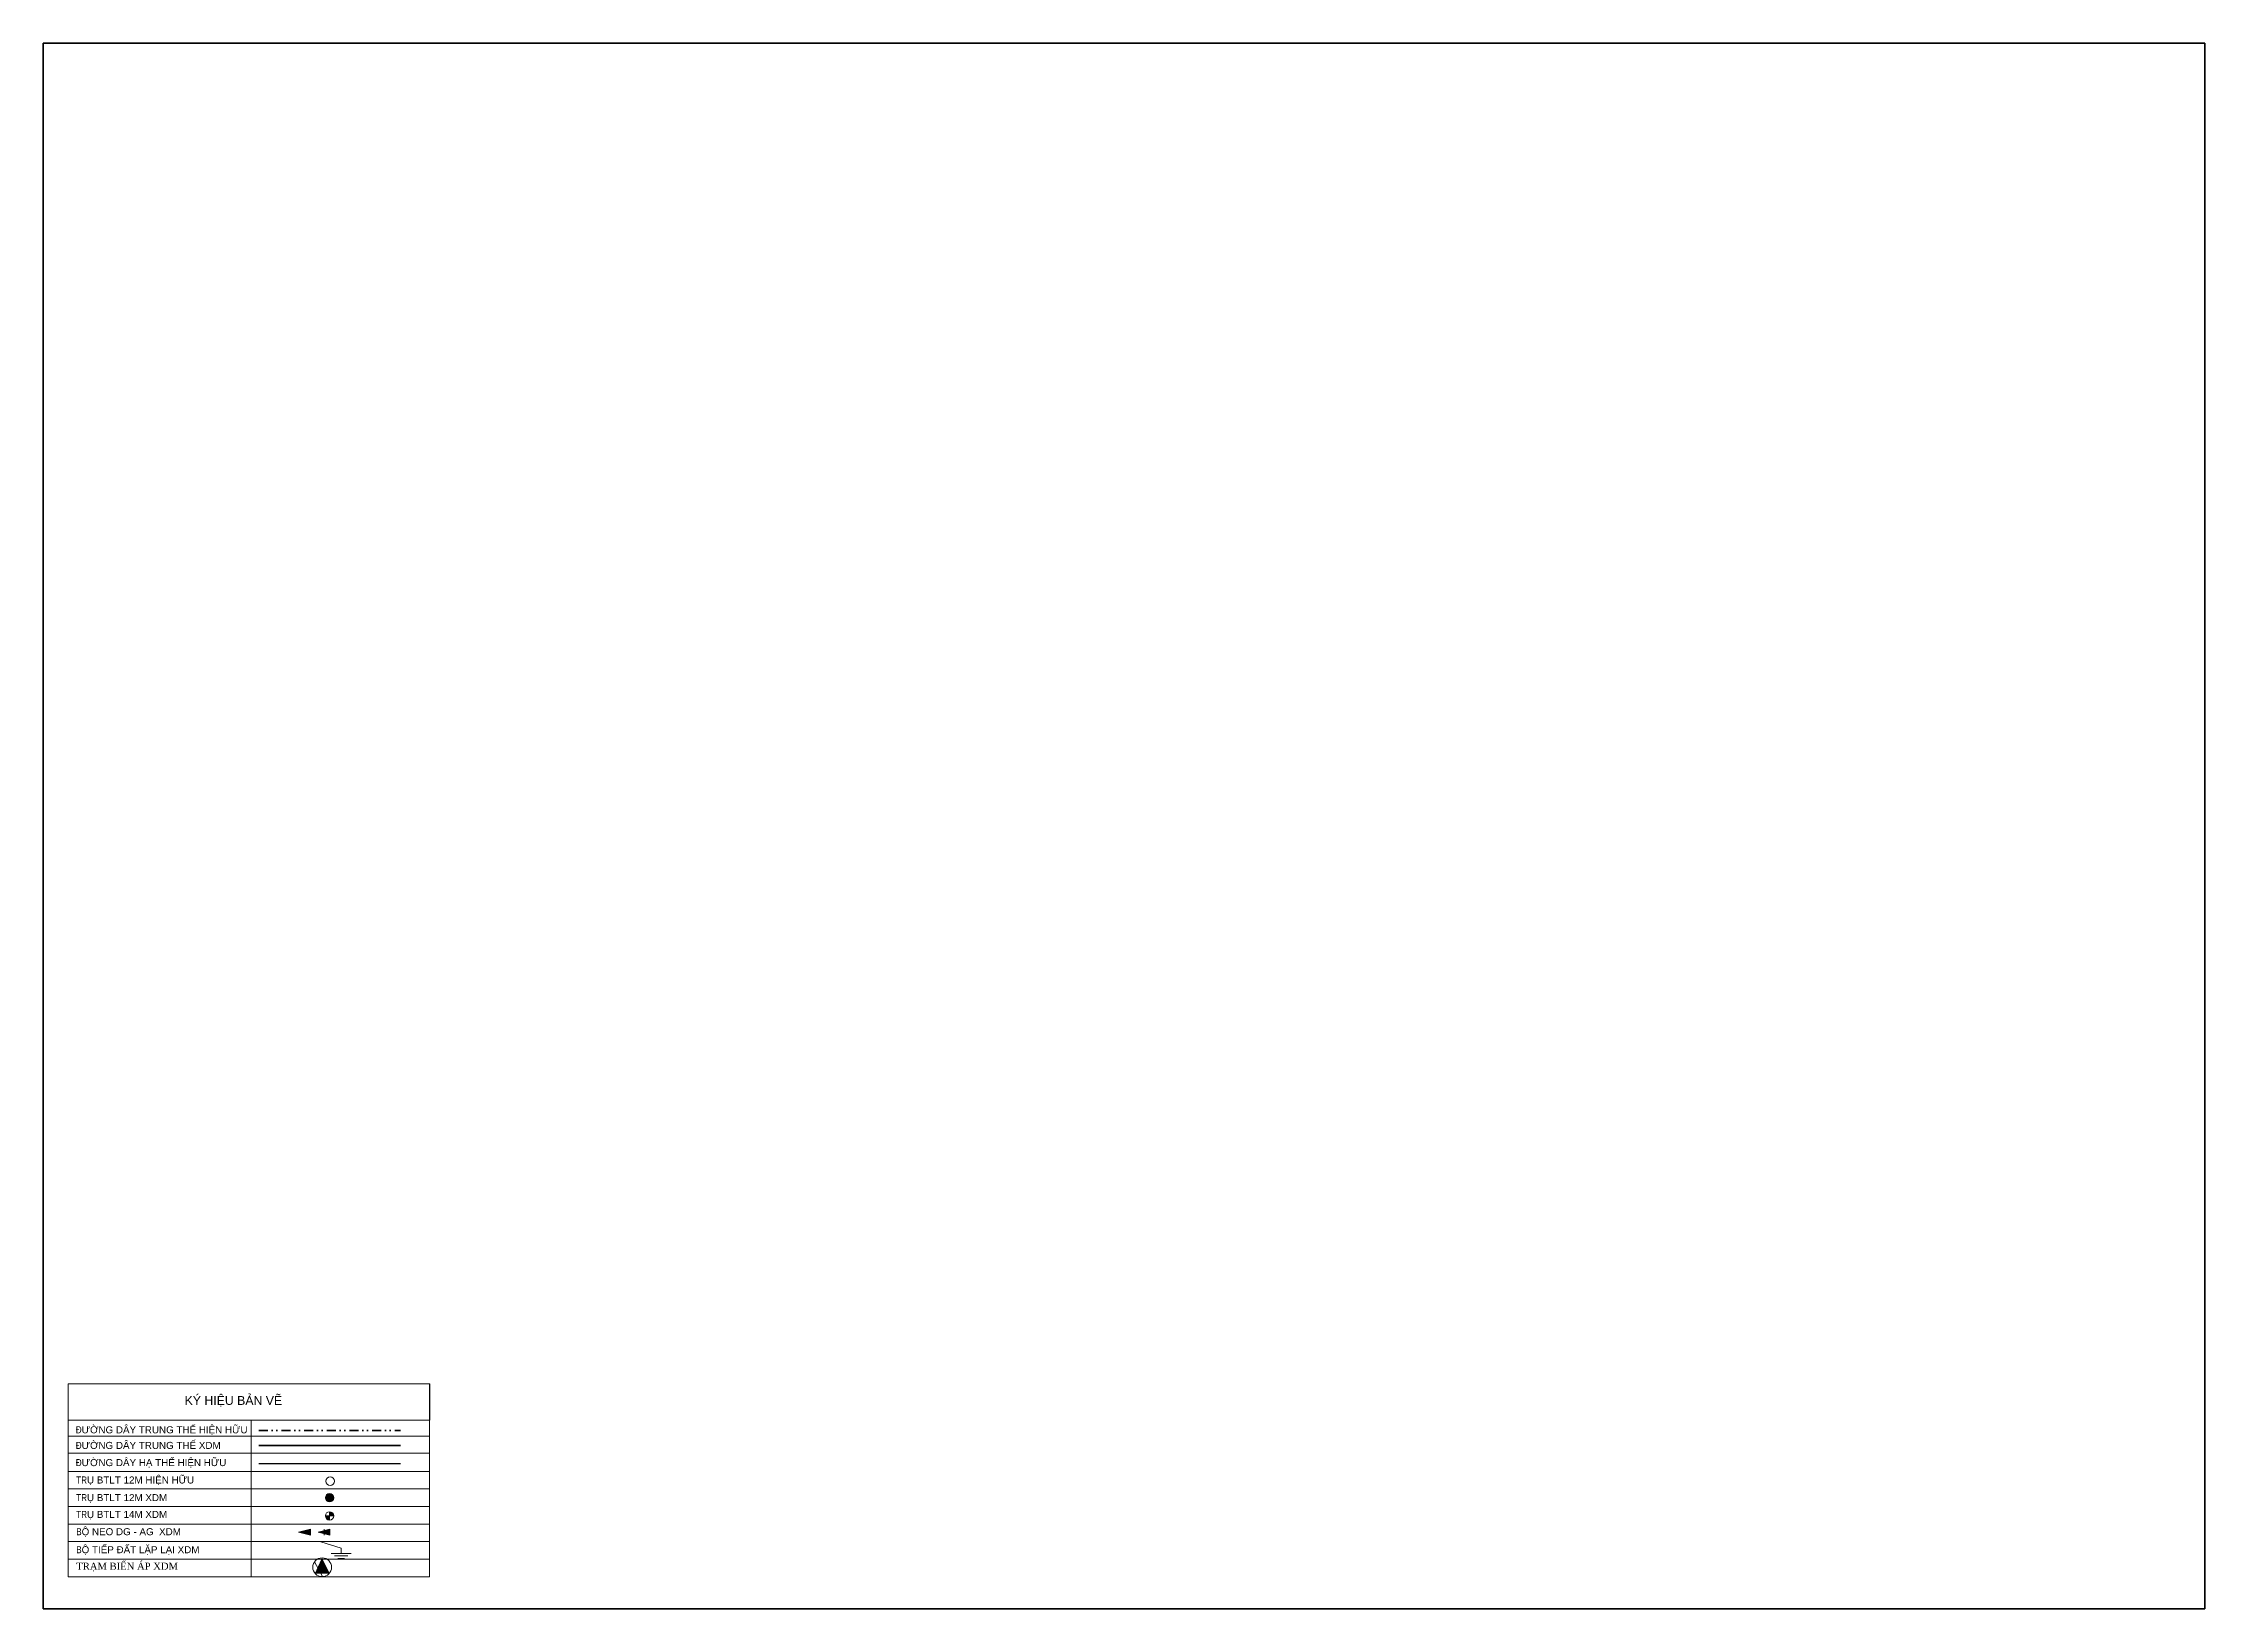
# Model space of a CAD drawing. Header units: inches. Extents: x -4084779 to -2026033, y 437003 to 865581.
# Drawn here: x -4084779 to -4084164, y 861958 to 862403 of the extents above.
import ezdxf

# ---------------------------------------------------------------- set-up
doc = ezdxf.new("R2010")
doc.units = ezdxf.units.IN
doc.header["$LTSCALE"] = 0.2
doc.header["$MEASUREMENT"] = 0
doc.linetypes.add('DIVIDE2', pattern=[0.625, 0.25, -0.125, 0, -0.125, 0, -0.125])
for name, color, linetype, lineweight in [('DZ04_XDM', 4, 'Continuous', 30), ('DZ22-Hienhuu', 4, 'DIVIDE2', 35), ('DZ22-Xaydungmoi', 3, 'Continuous', 35), ('netlonkhungten', 32, 'Continuous', 35), ('Netnho', 21, 'Continuous', 15)]:
    doc.layers.add(name, color=color, linetype=linetype, lineweight=lineweight)
doc.styles.add('Chữ nhỏ', font='ARIALN.TTF', dxfattribs={"height": 2})
doc.styles.add('Chữ vừa đậm', font='arial.ttf', dxfattribs={"height": 2.5})

# ---------------------------------------------------------------- blocks, each defined once
blk = doc.blocks.new('TĐLL_xdm')
at = {"layer": 'Netnho'}
for points in [[(0.09, -0.03), (8.42, -2.53), (8.42, -4.71)], [(4.38, -4.71), (12.45, -4.71)], [(5.73, -5.73), (11.11, -5.73)], [(7.07, -6.74), (9.76, -6.74)]]:
    blk.add_lwpolyline(points, dxfattribs=at)

msp = doc.modelspace()

# ---------------------------------------------------------------- hatches: boundary and pattern name
at = {"layer": 'Netnho'}
h = msp.add_hatch(color=256, dxfattribs=at)
edge = h.paths.add_edge_path()
edge.add_arc((-4084697.68, 861989.14), 1.2, 0, 360)
h = msp.add_hatch(color=256, dxfattribs=at)
h.paths.add_polyline_path([(-4084697.68, 861983.98), (-4084696.48, 861983.98, 0.414214), (-4084697.68, 861985.18)])
h.paths.add_polyline_path([(-4084698.88, 861983.98, 0.414214), (-4084697.68, 861982.78), (-4084697.68, 861983.98)])
for points in [[(-4084703.16, 861978.5), (-4084703.16, 861980.18), (-4084706.52, 861979.34)], [(-4084697.59, 861978.5), (-4084697.59, 861980.18), (-4084700.95, 861979.34)], [(-4084699.87, 861972.04), (-4084701.85, 861967.66), (-4084697.71, 861967.7)]]:
    msp.add_hatch(color=256, dxfattribs=at).paths.add_polyline_path(points)

# ---------------------------------------------------------------- linework, layer by layer
at = {"layer": 'DZ04_XDM'}
msp.add_lwpolyline([(-4084717.8, 861998.93), (-4084677.49, 861998.93)], dxfattribs=at)
at = {"layer": 'DZ22-Hienhuu', "ltscale": 50}
msp.add_lwpolyline([(-4084717.8, 862008.26), (-4084677.49, 862008.26)], dxfattribs=at)
at = {"layer": 'DZ22-Xaydungmoi'}
msp.add_lwpolyline([(-4084717.8, 862004.03), (-4084677.49, 862004.03)], dxfattribs=at)
at = {"layer": 'netlonkhungten'}
msp.add_lwpolyline([(-4084779.16, 862403.05), (-4084164.16, 862403.05), (-4084164.16, 861957.55), (-4084779.16, 861957.55)], close=True, dxfattribs=at)
at = {"layer": 'Netnho'}
for p, q in [((-4084720.04, 862011.21), (-4084720.04, 861966.66)), ((-4084772.08, 862006.66), (-4084669.21, 862006.66)), ((-4084772.08, 862001.87), (-4084669.21, 862001.87)), ((-4084772.08, 861996.66), (-4084669.21, 861996.66)), ((-4084772.08, 861991.66), (-4084669.21, 861991.66)), ((-4084772.08, 861986.66), (-4084669.21, 861986.66)), ((-4084697.68, 861985.18), (-4084697.68, 861982.78)), ((-4084772.08, 861981.66), (-4084669.21, 861981.66)), ((-4084698.88, 861983.98), (-4084696.48, 861983.98)), ((-4084772.08, 861976.66), (-4084669.21, 861976.66)), ((-4084772.08, 861971.66), (-4084669.21, 861971.66)), ((-4084772.08, 861966.66), (-4084669.21, 861966.66)), ((-4084701.98, 861970.9), (-4084699.66, 861966.7)), ((-4084701.85, 861967.66), (-4084697.71, 861967.7))]:
    msp.add_line(p, q, dxfattribs=at)
for points in [[(-4084772.08, 862011.21), (-4084669.18, 862011.21), (-4084669.18, 862021.55), (-4084772.08, 862021.55)], [(-4084772.08, 862021.55), (-4084669.21, 862021.55), (-4084669.21, 861966.66), (-4084772.08, 861966.66)]]:
    msp.add_lwpolyline(points, close=True, dxfattribs=at)
for points in [[(-4084703.16, 861980.18), (-4084706.52, 861979.34), (-4084703.16, 861978.5), (-4084703.16, 861980.18)], [(-4084697.59, 861980.18), (-4084700.95, 861979.34), (-4084697.59, 861978.5), (-4084697.59, 861980.18)], [(-4084699.27, 861980.18), (-4084699.27, 861978.5)]]:
    msp.add_lwpolyline(points, dxfattribs=at)
for centre, radius in [((-4084697.68, 861989.14), 1.2), ((-4084697.53, 861993.86), 1.2), ((-4084697.68, 861983.98), 1.2), ((-4084699.79, 861969.37), 2.67)]:
    msp.add_circle(centre, radius, dxfattribs=at)

# ---------------------------------------------------------------- block references
at = {"layer": 'Netnho', "xscale": 0.6999999999534339, "yscale": 0.7000000000116415, "zscale": 0.7}
msp.add_blockref('TĐLL_xdm', (-4084700.27, 861976.59), dxfattribs=at)

# ---------------------------------------------------------------- texts
at = {"layer": 'Netnho'}
for s, insert, char_height, attachment_point, style in [('KÝ HIỆU BẢN VẼ', (-4084725.05, 862016.55), 2.5, 5, 'Chữ vừa đậm'), ('Đ{\\fArial|b0|i0|c0|p34;ƯỜNG DÂY TRUNG THẾ HIỆN HỮU}', (-4084769.88, 862008.26), 2, 4, 'Chữ nhỏ'), ('Đ{\\fArial|b0|i0|c0|p34;ƯỜNG DÂY TRUNG THẾ XDM}', (-4084769.88, 862004.03), 2, 4, 'Chữ nhỏ'), ('Đ{\\fArial|b0|i0|c0|p34;ƯỜNG DÂY HẠ THẾ HIỆN HỮU}', (-4084769.88, 861998.93), 2, 4, 'Chữ nhỏ'), ('TR{\\fArial|b0|i0|c0|p34;Ụ BTLT 12M HIỆN HỮU}', (-4084769.76, 861993.98), 2, 4, 'Chữ nhỏ'), ('TR{\\fArial|b0|i0|c0|p34;Ụ BTLT 12M XDM}', (-4084769.76, 861988.96), 2, 4, 'Chữ nhỏ'), ('TR{\\fArial|b0|i0|c0|p34;Ụ BTLT 14M XDM}', (-4084769.76, 861984.19), 2, 4, 'Chữ nhỏ'), ('B{\\fArial|b0|i0|c0|p34;Ộ NEO DG - AG  XDM}', (-4084769.76, 861979.26), 2, 4, 'Chữ nhỏ'), ('B{\\fArial|b0|i0|c0|p34;Ộ TIẾP ĐẤT LẶP LẠI XDM}', (-4084769.76, 861974.14), 2, 4, 'Chữ nhỏ'), ('{\\fTimes New Roman|b0|i0|c0|p18;TRẠM BIẾN ÁP XDM}', (-4084769.76, 861969.42), 2, 4, 'Chữ nhỏ')]:
    msp.add_mtext(s, dxfattribs=dict(at, insert=insert, char_height=char_height, attachment_point=attachment_point, style=style))

doc.saveas('drawing.dxf')
